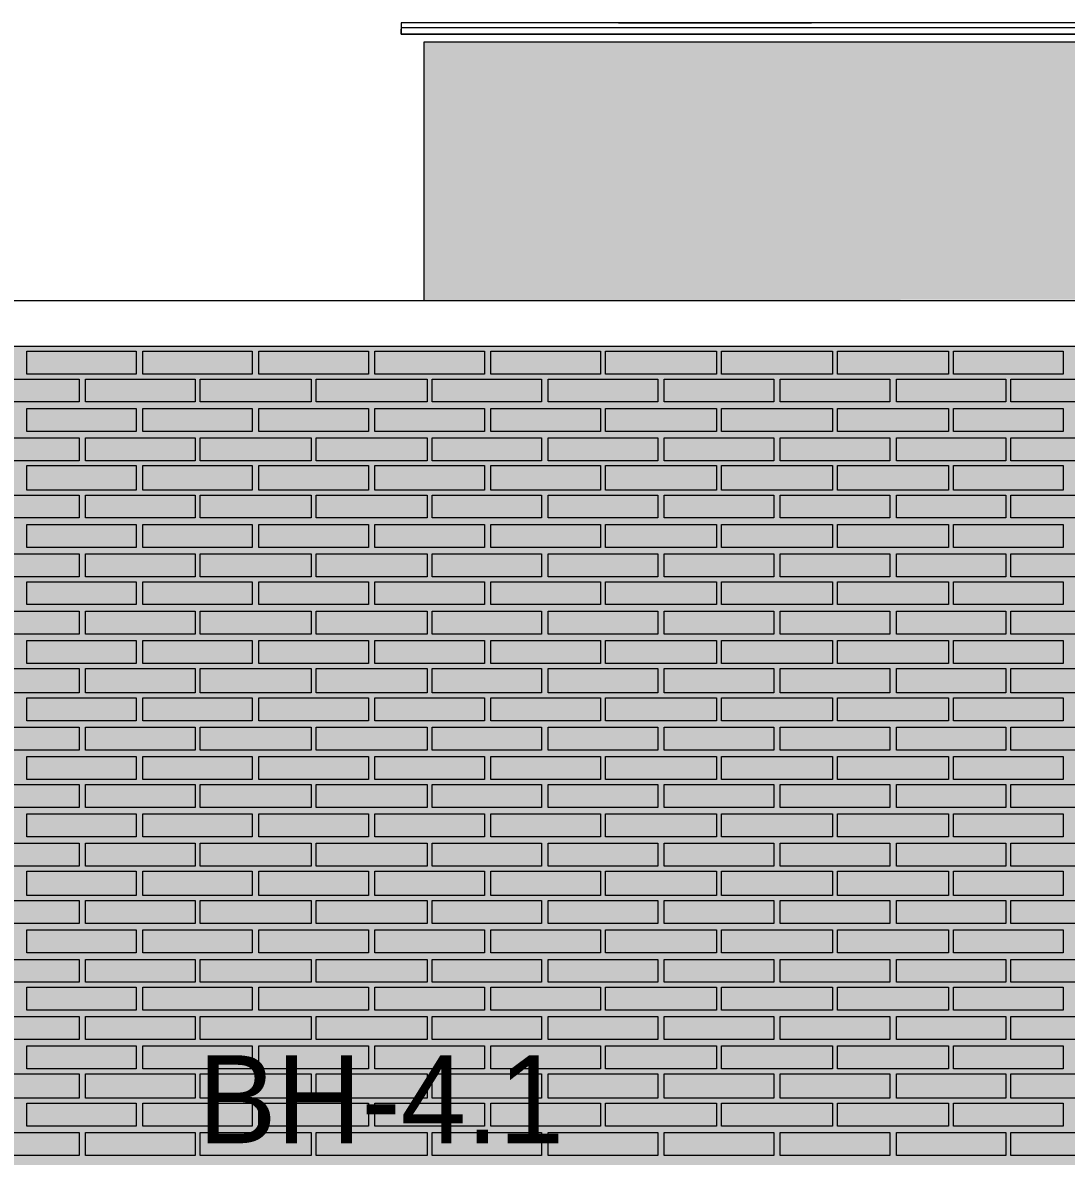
# Model space of a CAD drawing. Header units: millimetres. Extents: x -28928 to 100580, y -22867 to 36490.
# Drawn here: x 13809 to 16511, y 27993 to 30927 of the extents above; entities that cross this region are included whole.
import ezdxf

# ---------------------------------------------------------------- set-up
doc = ezdxf.new("R2010")
doc.units = ezdxf.units.MM
doc.layers.add('PDF _Геометрия', color=7, linetype='Continuous', true_color=0x8f8e8d)
doc.layers.add('PDF _Сплошная заливка', color=7, linetype='Continuous', true_color=0xffffff)
doc.layers.add('PDF _Текст', color=7, linetype='Continuous')

msp = doc.modelspace()

# ---------------------------------------------------------------- hatches: boundary and pattern name
at = {"layer": 'PDF _Сплошная заливка', "true_color": 0x383e42, "transparency": 33554559}
h = msp.add_hatch(color=250, dxfattribs=at)
h.paths.add_polyline_path([(18372.2, 30533.4), (18380.7, 30529.1), (18380.7, 30520.7), (18384.9, 30529.1), (18516.1, 30533.4)])
h.paths.add_polyline_path([(18097.2, 30258.4), (18101.4, 30254.1), (18101.4, 30258.4)])
h.paths.add_polyline_path([(18109.9, 30271), (18114.1, 30266.8), (18114.1, 30271)])
h.paths.add_polyline_path([(18088.7, 30249.9), (18093, 30245.7), (18093, 30249.9)])
h.paths.add_polyline_path([(18118.4, 30279.5), (18122.6, 30275.3), (18122.6, 30279.5)])
h.paths.add_polyline_path([(18080.3, 30241.4), (18084.5, 30237.2), (18084.5, 30241.4)])
h.paths.add_polyline_path([(18126.8, 30288), (18131.1, 30283.7), (18131.1, 30288)])
h.paths.add_polyline_path([(18071.8, 30233), (18076.1, 30228.7), (18076.1, 30233)])
h.paths.add_polyline_path([(18135.3, 30296.4), (18139.5, 30292.2), (18139.5, 30296.4)])
h.paths.add_polyline_path([(18063.4, 30224.5), (18067.6, 30220.3), (18067.6, 30224.5)])
h.paths.add_polyline_path([(18160.7, 30321.8), (18164.9, 30317.6), (18164.9, 30321.8)])
h.paths.add_polyline_path([(18054.9, 30216), (18059.1, 30211.8), (18059.1, 30216)])
h.paths.add_polyline_path([(18164.9, 30326), (18169.1, 30321.8), (18169.1, 30326)])
h.paths.add_polyline_path([(18059.1, 30220.3), (18063.4, 30216), (18063.4, 30220.3)])
h.paths.add_polyline_path([(18169.1, 30330.3), (18173.4, 30326), (18173.4, 30330.3)])
h.paths.add_polyline_path([(18067.6, 30228.7), (18071.8, 30224.5), (18071.8, 30228.7)])
h.paths.add_polyline_path([(18173.4, 30334.5), (18177.6, 30330.3), (18177.6, 30334.5)])
h.paths.add_polyline_path([(18076.1, 30237.2), (18080.3, 30233), (18080.3, 30237.2)])
h.paths.add_polyline_path([(18177.6, 30338.7), (18181.8, 30334.5), (18181.8, 30338.7)])
h.paths.add_polyline_path([(18084.5, 30245.7), (18088.7, 30241.4), (18088.7, 30245.7)])
h.paths.add_polyline_path([(18181.8, 30343), (18186.1, 30338.7), (18186.1, 30343)])
h.paths.add_polyline_path([(18093, 30254.1), (18097.2, 30249.9), (18097.2, 30254.1)])
h.paths.add_polyline_path([(18186.1, 30347.2), (18190.3, 30343), (18190.3, 30347.2)])
h.paths.add_polyline_path([(18101.4, 30262.6), (18105.7, 30258.4), (18105.7, 30262.6)])
h.paths.add_polyline_path([(18190.3, 30351.4), (18194.5, 30347.2), (18194.5, 30351.4)])
h.paths.add_polyline_path([(18114.1, 30275.3), (18118.4, 30271), (18118.4, 30275.3)])
h.paths.add_polyline_path([(18194.5, 30355.7), (18198.7, 30351.4), (18198.7, 30355.7)])
h.paths.add_polyline_path([(18122.6, 30283.7), (18126.8, 30279.5), (18126.8, 30283.7)])
h.paths.add_polyline_path([(18198.7, 30359.9), (18203, 30355.7), (18203, 30359.9)])
h.paths.add_polyline_path([(18131.1, 30292.2), (18135.3, 30288), (18135.3, 30292.2)])
h.paths.add_polyline_path([(18203, 30364.1), (18207.2, 30359.9), (18207.2, 30364.1)])
h.paths.add_polyline_path([(18139.5, 30300.7), (18143.7, 30296.4), (18143.7, 30300.7)])
h.paths.add_polyline_path([(18207.2, 30368.4), (18211.4, 30364.1), (18211.4, 30368.4)])
h.paths.add_polyline_path([(18143.7, 30304.9), (18148, 30300.7), (18148, 30304.9)])
h.paths.add_polyline_path([(18211.4, 30372.6), (18215.7, 30368.4), (18215.7, 30372.6)])
h.paths.add_polyline_path([(18148, 30309.1), (18152.2, 30304.9), (18152.2, 30309.1)])
h.paths.add_polyline_path([(18245.3, 30406.4), (18249.5, 30402.2), (18249.5, 30406.4)])
h.paths.add_polyline_path([(18152.2, 30313.4), (18156.4, 30309.1), (18156.4, 30313.4)])
h.paths.add_polyline_path([(18258, 30419.1), (18262.2, 30414.9), (18262.2, 30419.1)])
h.paths.add_polyline_path([(18219.9, 30381), (18224.1, 30376.8), (18224.1, 30381)])
h.paths.add_polyline_path([(18262.2, 30423.4), (18266.4, 30419.1), (18266.4, 30423.4)])
h.paths.add_polyline_path([(18224.1, 30385.3), (18228.4, 30381), (18228.4, 30385.3)])
h.paths.add_polyline_path([(18270.7, 30431.8), (18274.9, 30427.6), (18274.9, 30431.8)])
h.paths.add_polyline_path([(18228.4, 30389.5), (18232.6, 30385.3), (18232.6, 30389.5)])
h.paths.add_polyline_path([(18274.9, 30436), (18279.1, 30431.8), (18279.1, 30436)])
h.paths.add_polyline_path([(18232.6, 30393.7), (18236.8, 30389.5), (18236.8, 30393.7)])
h.paths.add_polyline_path([(18414.5, 30444.5), (18414.5, 30436), (18418.7, 30444.5)])
h.paths.add_polyline_path([(18236.8, 30398), (18241.1, 30393.7), (18241.1, 30398)])
h.paths.add_polyline_path([(18287.6, 30448.7), (18291.8, 30444.5), (18291.8, 30448.7)])
h.paths.add_polyline_path([(18241.1, 30402.2), (18245.3, 30398), (18245.3, 30402.2)])
h.paths.add_polyline_path([(18410.3, 30457.2), (18410.3, 30444.5), (18414.5, 30457.2)])
h.paths.add_polyline_path([(18249.5, 30410.7), (18253.7, 30406.4), (18253.7, 30410.7)])
h.paths.add_polyline_path([(18300.3, 30461.4), (18304.5, 30457.2), (18304.5, 30461.4)])
h.paths.add_polyline_path([(18253.7, 30414.9), (18258, 30410.7), (18258, 30414.9)])
h.paths.add_polyline_path([(18304.5, 30465.7), (18308.7, 30461.4), (18308.7, 30465.7)])
h.paths.add_polyline_path([(18423, 30423.4), (18423, 30414.9), (18427.2, 30423.4)])
h.paths.add_polyline_path([(18313, 30474.1), (18317.2, 30469.9), (18317.2, 30474.1)])
h.paths.add_polyline_path([(18266.4, 30427.6), (18270.7, 30423.4), (18270.7, 30427.6)])
h.paths.add_polyline_path([(18317.2, 30478.4), (18321.4, 30474.1), (18321.4, 30478.4)])
h.paths.add_polyline_path([(18418.7, 30436), (18418.7, 30423.4), (18423, 30436)])
h.paths.add_polyline_path([(18397.6, 30486.8), (18397.6, 30478.4), (18401.8, 30486.8)])
h.paths.add_polyline_path([(18279.1, 30440.3), (18283.4, 30436), (18283.4, 30440.3)])
h.paths.add_polyline_path([(18329.9, 30491), (18334.1, 30486.8), (18334.1, 30491)])
h.paths.add_polyline_path([(18283.4, 30444.5), (18287.6, 30440.3), (18287.6, 30444.5)])
h.paths.add_polyline_path([(18393.4, 30499.5), (18393.4, 30486.8), (18397.6, 30499.5)])
h.paths.add_polyline_path([(18291.8, 30453), (18296.1, 30448.7), (18296.1, 30453)])
h.paths.add_polyline_path([(18342.6, 30503.7), (18346.8, 30499.5), (18346.8, 30503.7)])
h.paths.add_polyline_path([(18296.1, 30457.2), (18300.3, 30453), (18300.3, 30457.2)])
h.paths.add_polyline_path([(18346.8, 30508), (18351.1, 30503.7), (18351.1, 30508)])
h.paths.add_polyline_path([(18406.1, 30465.7), (18406.1, 30457.2), (18410.3, 30465.7)])
h.paths.add_polyline_path([(18355.3, 30516.4), (18359.5, 30512.2), (18359.5, 30516.4)])
h.paths.add_polyline_path([(18308.7, 30469.9), (18313, 30465.7), (18313, 30469.9)])
h.paths.add_polyline_path([(18359.5, 30520.7), (18363.7, 30516.4), (18363.7, 30520.7)])
h.paths.add_polyline_path([(18401.8, 30478.4), (18401.8, 30465.7), (18406.1, 30478.4)])
h.paths.add_polyline_path([(18368, 30529.1), (18372.2, 30524.9), (18372.2, 30529.1)])
h.paths.add_polyline_path([(18321.4, 30482.6), (18325.7, 30478.4), (18325.7, 30482.6)])
h.paths.add_polyline_path([(17526.1, 30630.7), (17771.4, 30876), (14848, 30876), (14848, 30207.6), (17593.7, 30211.8), (17631.8, 30249.9), (17636.1, 30677.2), (17631.8, 30677.2), (17559.9, 30605.3), (17551.4, 30601), (17551.4, 30605.3)])
h.paths.add_polyline_path([(18325.7, 30486.8), (18329.9, 30482.6), (18329.9, 30486.8)])
h.paths.add_polyline_path([(18046.4, 30664.5), (18258, 30876), (18046.4, 30876)])
h.paths.add_polyline_path([(18334.1, 30495.3), (18338.4, 30491), (18338.4, 30495.3)])
h.paths.add_polyline_path([(18431.4, 30537.6), (19044.9, 30537.6), (19044.9, 30876), (18431.4, 30876)])
h.paths.add_polyline_path([(18338.4, 30499.5), (18342.6, 30495.3), (18342.6, 30499.5)])
h.paths.add_polyline_path([(18004.1, 30207.6), (18004.1, 30563), (17999.9, 30563), (17674.1, 30237.2), (17674.1, 30207.6)])
h.paths.add_polyline_path([(18389.1, 30508), (18389.1, 30499.5), (18393.4, 30508)])
h.paths.add_polyline_path([(18393.4, 30537.6), (18393.4, 30876), (18317.2, 30876), (18046.4, 30605.3), (18046.4, 30211.8), (18372.2, 30537.6)])
h.paths.add_polyline_path([(18351.1, 30512.2), (18355.3, 30508), (18355.3, 30512.2)])
h.paths.add_polyline_path([(17999.9, 30618), (18004.1, 30876), (17826.4, 30876), (17674.1, 30723.7), (17674.1, 30292.2)])
h.paths.add_polyline_path([(18384.9, 30520.7), (18384.9, 30508), (18389.1, 30520.7)])
h.paths.add_polyline_path([(18054.9, 30207.6), (18054.9, 30211.8), (18050.7, 30211.8)])
h.paths.add_polyline_path([(18363.7, 30524.9), (18368, 30520.7), (18368, 30524.9)])
h.paths.add_polyline_path([(18334.1, 30300.7), (18334.1, 30304.9), (18329.9, 30304.9)])
h.paths.add_polyline_path([(18338.4, 30304.9), (18338.4, 30309.1), (18334.1, 30309.1)])
h.paths.add_polyline_path([(18342.6, 30309.1), (18342.6, 30313.4), (18338.4, 30313.4)])
h.paths.add_polyline_path([(18346.8, 30313.4), (18346.8, 30317.6), (18342.6, 30317.6)])
h.paths.add_polyline_path([(18351.1, 30317.6), (18351.1, 30321.8), (18346.8, 30321.8)])
h.paths.add_polyline_path([(18355.3, 30321.8), (18355.3, 30326), (18351.1, 30326)])
h.paths.add_polyline_path([(18359.5, 30326), (18359.5, 30330.3), (18355.3, 30330.3)])
h.paths.add_polyline_path([(18363.7, 30330.3), (18363.7, 30334.5), (18359.5, 30334.5)])
h.paths.add_polyline_path([(18368, 30334.5), (18368, 30338.7), (18363.7, 30338.7)])
h.paths.add_polyline_path([(18372.2, 30338.7), (18372.2, 30343), (18368, 30343)])
h.paths.add_polyline_path([(18376.4, 30343), (18376.4, 30347.2), (18372.2, 30347.2)])
h.paths.add_polyline_path([(18380.7, 30347.2), (18380.7, 30351.4), (18376.4, 30351.4)])
h.paths.add_polyline_path([(18384.9, 30351.4), (18384.9, 30355.7), (18380.7, 30355.7)])
h.paths.add_polyline_path([(18389.1, 30355.7), (18389.1, 30359.9), (18384.9, 30359.9)])
h.paths.add_polyline_path([(18393.4, 30359.9), (18393.4, 30364.1), (18389.1, 30364.1)])
h.paths.add_polyline_path([(18397.6, 30364.1), (18397.6, 30368.4), (18393.4, 30368.4)])
h.paths.add_polyline_path([(18401.8, 30368.4), (18401.8, 30372.6), (18397.6, 30372.6)])
h.paths.add_polyline_path([(18406.1, 30372.6), (18406.1, 30376.8), (18401.8, 30376.8)])
h.paths.add_polyline_path([(18410.3, 30376.8), (18410.3, 30381), (18406.1, 30381)])
h.paths.add_polyline_path([(18414.5, 30381), (18414.5, 30385.3), (18410.3, 30385.3)])
h.paths.add_polyline_path([(18418.7, 30385.3), (18418.7, 30389.5), (18414.5, 30389.5)])
h.paths.add_polyline_path([(18423, 30389.5), (18423, 30393.7), (18418.7, 30393.7)])
h.paths.add_polyline_path([(18427.2, 30393.7), (18427.2, 30398), (18423, 30398)])
h.paths.add_polyline_path([(18427.2, 30398), (18431.4, 30414.9), (18427.2, 30414.9)])
h.paths.add_polyline_path([(18486.4, 30393.7), (18486.4, 30207.6), (19044.9, 30207.6), (19044.9, 30398), (18541.4, 30402.2), (18537.2, 30402.2), (18431.4, 30398), (18427.2, 30393.7), (18423, 30389.5), (18418.7, 30385.3), (18414.5, 30381), (18410.3, 30376.8), (18406.1, 30372.6), (18401.8, 30368.4), (18397.6, 30364.1), (18393.4, 30359.9), (18389.1, 30355.7), (18384.9, 30351.4), (18380.7, 30347.2), (18376.4, 30343), (18372.2, 30338.7), (18368, 30334.5), (18363.7, 30330.3), (18359.5, 30326), (18355.3, 30321.8), (18351.1, 30317.6), (18346.8, 30313.4), (18342.6, 30309.1), (18338.4, 30304.9), (18334.1, 30300.7), (18245.3, 30211.8), (18435.7, 30207.6), (18435.7, 30393.7)])
at = {"layer": 'PDF _Сплошная заливка', "true_color": 0xdcd6cf, "transparency": 33554559}
msp.add_hatch(color=254, dxfattribs=at).paths.add_polyline_path([(-18676.6, 16343.4), (-18676.6, 19592.6), (-17276.3, 19592.6), (-17276.3, 16343.4), (19112.6, 16343.4), (19112.6, 30089.1), (-21853.9, 30089.1), (-21853.9, 16343.4), (-21375.9, 16343.4), (-21375.9, 19592.6), (-19277.4, 19592.6), (-19277.4, 16343.4)])

# ---------------------------------------------------------------- linework, layer by layer
at = {"layer": 'PDF _Геометрия', "color": 7, "lineweight": 9}
for points in [[(17830.7, 30926.8), (15850.7, 30926.8), (15351.4, 30926.8), (14788.7, 30926.8), (14788.7, 30914.1), (17818, 30914.1)], [(15351.4, 30926.8), (15850.7, 30926.8)], [(14788.7, 30914.1), (14788.7, 30897.2), (17796.8, 30897.2), (14788.7, 30897.2), (14788.7, 30909.9)], [(17775.7, 30876), (14848, 30876), (14848, 30207.6)], [(82320.3, 30089.1), (82320.3, 30207.6), (82320.3, 30089.1), (-21934.3, 30089.1), (-21934.3, 30207.6), (82320.3, 30207.6)]]:
    msp.add_lwpolyline(points, dxfattribs=at)
at = {"layer": 'PDF _Геометрия', "lineweight": 9}
for points in [[(14103.4, 30076.4), (14103.4, 30017.2), (13819.9, 30017.2), (13819.9, 30076.4)], [(14403.7, 30076.4), (14403.7, 30017.2), (14120.3, 30017.2), (14120.3, 30076.4)], [(14704.1, 30076.4), (14704.1, 30017.2), (14420.7, 30017.2), (14420.7, 30076.4)], [(15004.5, 30076.4), (15004.5, 30017.2), (14721.1, 30017.2), (14721.1, 30076.4)], [(15304.9, 30076.4), (15304.9, 30017.2), (15021.4, 30017.2), (15021.4, 30076.4)], [(15605.3, 30076.4), (15605.3, 30017.2), (15317.6, 30017.2), (15317.6, 30076.4)], [(15905.7, 30076.4), (15905.7, 30017.2), (15618, 30017.2), (15618, 30076.4)], [(16206.1, 30076.4), (16206.1, 30017.2), (15918.4, 30017.2), (15918.4, 30076.4)], [(16502.2, 30076.4), (16502.2, 30017.2), (16218.7, 30017.2), (16218.7, 30076.4)], [(13955.3, 29945.3), (13811.4, 29945.3), (13671.8, 29945.3), (13671.8, 30004.5), (13811.4, 30004.5), (13955.3, 30004.5)], [(14255.7, 29945.3), (14111.8, 29945.3), (13972.2, 29945.3), (13972.2, 30004.5), (14111.8, 30004.5), (14255.7, 30004.5)], [(14556.1, 29945.3), (14412.2, 29945.3), (14268.4, 29945.3), (14268.4, 30004.5), (14412.2, 30004.5), (14556.1, 30004.5)], [(14856.4, 29945.3), (14712.6, 29945.3), (14568.7, 29945.3), (14568.7, 30004.5), (14712.6, 30004.5), (14856.4, 30004.5)], [(15152.6, 29945.3), (15013, 29945.3), (14869.1, 29945.3), (14869.1, 30004.5), (15013, 30004.5), (15152.6, 30004.5)], [(15453, 29945.3), (15313.4, 29945.3), (15169.5, 29945.3), (15169.5, 30004.5), (15313.4, 30004.5), (15453, 30004.5)], [(15753.4, 29945.3), (15613.7, 29945.3), (15469.9, 29945.3), (15469.9, 30004.5), (15613.7, 30004.5), (15753.4, 30004.5)], [(16053.7, 29945.3), (15909.9, 29945.3), (15770.3, 29945.3), (15770.3, 30004.5), (15909.9, 30004.5), (16053.7, 30004.5)], [(16354.1, 29945.3), (16210.3, 29945.3), (16070.7, 29945.3), (16070.7, 30004.5), (16210.3, 30004.5), (16354.1, 30004.5)], [(16654.5, 29945.3), (16510.7, 29945.3), (16366.8, 29945.3), (16366.8, 30004.5), (16510.7, 30004.5), (16654.5, 30004.5)], [(14103.4, 29928.4), (14103.4, 29869.1), (13819.9, 29869.1), (13819.9, 29928.4)], [(14403.7, 29928.4), (14403.7, 29869.1), (14120.3, 29869.1), (14120.3, 29928.4)], [(14704.1, 29928.4), (14704.1, 29869.1), (14420.7, 29869.1), (14420.7, 29928.4)], [(15004.5, 29928.4), (15004.5, 29869.1), (14721.1, 29869.1), (14721.1, 29928.4)], [(15304.9, 29928.4), (15304.9, 29869.1), (15021.4, 29869.1), (15021.4, 29928.4)], [(15605.3, 29928.4), (15605.3, 29869.1), (15317.6, 29869.1), (15317.6, 29928.4)], [(15905.7, 29928.4), (15905.7, 29869.1), (15618, 29869.1), (15618, 29928.4)], [(16206.1, 29928.4), (16206.1, 29869.1), (15918.4, 29869.1), (15918.4, 29928.4)], [(16502.2, 29928.4), (16502.2, 29869.1), (16218.7, 29869.1), (16218.7, 29928.4)], [(13955.3, 29793), (13811.4, 29793), (13671.8, 29793), (13671.8, 29852.2), (13811.4, 29852.2), (13955.3, 29852.2)], [(14255.7, 29793), (14111.8, 29793), (13972.2, 29793), (13972.2, 29852.2), (14111.8, 29852.2), (14255.7, 29852.2)], [(14556.1, 29793), (14412.2, 29793), (14268.4, 29793), (14268.4, 29852.2), (14412.2, 29852.2), (14556.1, 29852.2)], [(14856.4, 29793), (14712.6, 29793), (14568.7, 29793), (14568.7, 29852.2), (14712.6, 29852.2), (14856.4, 29852.2)], [(15152.6, 29793), (15013, 29793), (14869.1, 29793), (14869.1, 29852.2), (15013, 29852.2), (15152.6, 29852.2)], [(15453, 29793), (15313.4, 29793), (15169.5, 29793), (15169.5, 29852.2), (15313.4, 29852.2), (15453, 29852.2)], [(15753.4, 29793), (15613.7, 29793), (15469.9, 29793), (15469.9, 29852.2), (15613.7, 29852.2), (15753.4, 29852.2)], [(16053.7, 29793), (15909.9, 29793), (15770.3, 29793), (15770.3, 29852.2), (15909.9, 29852.2), (16053.7, 29852.2)], [(16354.1, 29793), (16210.3, 29793), (16070.7, 29793), (16070.7, 29852.2), (16210.3, 29852.2), (16354.1, 29852.2)], [(16654.5, 29793), (16510.7, 29793), (16366.8, 29793), (16366.8, 29852.2), (16510.7, 29852.2), (16654.5, 29852.2)], [(14103.4, 29780.3), (14103.4, 29716.8), (13819.9, 29716.8), (13819.9, 29780.3)], [(14403.7, 29780.3), (14403.7, 29716.8), (14120.3, 29716.8), (14120.3, 29780.3)], [(14704.1, 29780.3), (14704.1, 29716.8), (14420.7, 29716.8), (14420.7, 29780.3)], [(15004.5, 29780.3), (15004.5, 29716.8), (14721.1, 29716.8), (14721.1, 29780.3)], [(15304.9, 29780.3), (15304.9, 29716.8), (15021.4, 29716.8), (15021.4, 29780.3)], [(15605.3, 29780.3), (15605.3, 29716.8), (15317.6, 29716.8), (15317.6, 29780.3)], [(15905.7, 29780.3), (15905.7, 29716.8), (15618, 29716.8), (15618, 29780.3)], [(16206.1, 29780.3), (16206.1, 29716.8), (15918.4, 29716.8), (15918.4, 29780.3)], [(16502.2, 29780.3), (16502.2, 29716.8), (16218.7, 29716.8), (16218.7, 29780.3)], [(13955.3, 29644.9), (13811.4, 29644.9), (13671.8, 29644.9), (13671.8, 29704.1), (13811.4, 29704.1), (13955.3, 29704.1)], [(14255.7, 29644.9), (14111.8, 29644.9), (13972.2, 29644.9), (13972.2, 29704.1), (14111.8, 29704.1), (14255.7, 29704.1)], [(14556.1, 29644.9), (14412.2, 29644.9), (14268.4, 29644.9), (14268.4, 29704.1), (14412.2, 29704.1), (14556.1, 29704.1)], [(14856.4, 29644.9), (14712.6, 29644.9), (14568.7, 29644.9), (14568.7, 29704.1), (14712.6, 29704.1), (14856.4, 29704.1)], [(15152.6, 29644.9), (15013, 29644.9), (14869.1, 29644.9), (14869.1, 29704.1), (15013, 29704.1), (15152.6, 29704.1)], [(15453, 29644.9), (15313.4, 29644.9), (15169.5, 29644.9), (15169.5, 29704.1), (15313.4, 29704.1), (15453, 29704.1)], [(15753.4, 29644.9), (15613.7, 29644.9), (15469.9, 29644.9), (15469.9, 29704.1), (15613.7, 29704.1), (15753.4, 29704.1)], [(16053.7, 29644.9), (15909.9, 29644.9), (15770.3, 29644.9), (15770.3, 29704.1), (15909.9, 29704.1), (16053.7, 29704.1)], [(16354.1, 29644.9), (16210.3, 29644.9), (16070.7, 29644.9), (16070.7, 29704.1), (16210.3, 29704.1), (16354.1, 29704.1)], [(16654.5, 29644.9), (16510.7, 29644.9), (16366.8, 29644.9), (16366.8, 29704.1), (16510.7, 29704.1), (16654.5, 29704.1)], [(14103.4, 29628), (14103.4, 29568.7), (13819.9, 29568.7), (13819.9, 29628)], [(14403.7, 29628), (14403.7, 29568.7), (14120.3, 29568.7), (14120.3, 29628)], [(14704.1, 29628), (14704.1, 29568.7), (14420.7, 29568.7), (14420.7, 29628)], [(15004.5, 29628), (15004.5, 29568.7), (14721.1, 29568.7), (14721.1, 29628)], [(15304.9, 29628), (15304.9, 29568.7), (15021.4, 29568.7), (15021.4, 29628)], [(15605.3, 29628), (15605.3, 29568.7), (15317.6, 29568.7), (15317.6, 29628)], [(15905.7, 29628), (15905.7, 29568.7), (15618, 29568.7), (15618, 29628)], [(16206.1, 29628), (16206.1, 29568.7), (15918.4, 29568.7), (15918.4, 29628)], [(16502.2, 29628), (16502.2, 29568.7), (16218.7, 29568.7), (16218.7, 29628)], [(13955.3, 29492.6), (13811.4, 29492.6), (13671.8, 29492.6), (13671.8, 29551.8), (13811.4, 29551.8), (13955.3, 29551.8)], [(14255.7, 29492.6), (14111.8, 29492.6), (13972.2, 29492.6), (13972.2, 29551.8), (14111.8, 29551.8), (14255.7, 29551.8)], [(14556.1, 29492.6), (14412.2, 29492.6), (14268.4, 29492.6), (14268.4, 29551.8), (14412.2, 29551.8), (14556.1, 29551.8)], [(14856.4, 29492.6), (14712.6, 29492.6), (14568.7, 29492.6), (14568.7, 29551.8), (14712.6, 29551.8), (14856.4, 29551.8)], [(15152.6, 29492.6), (15013, 29492.6), (14869.1, 29492.6), (14869.1, 29551.8), (15013, 29551.8), (15152.6, 29551.8)], [(15453, 29492.6), (15313.4, 29492.6), (15169.5, 29492.6), (15169.5, 29551.8), (15313.4, 29551.8), (15453, 29551.8)], [(15753.4, 29492.6), (15613.7, 29492.6), (15469.9, 29492.6), (15469.9, 29551.8), (15613.7, 29551.8), (15753.4, 29551.8)], [(16053.7, 29492.6), (15909.9, 29492.6), (15770.3, 29492.6), (15770.3, 29551.8), (15909.9, 29551.8), (16053.7, 29551.8)], [(16354.1, 29492.6), (16210.3, 29492.6), (16070.7, 29492.6), (16070.7, 29551.8), (16210.3, 29551.8), (16354.1, 29551.8)], [(16654.5, 29492.6), (16510.7, 29492.6), (16366.8, 29492.6), (16366.8, 29551.8), (16510.7, 29551.8), (16654.5, 29551.8)], [(14103.4, 29479.9), (14103.4, 29420.7), (13819.9, 29420.7), (13819.9, 29479.9)], [(14403.7, 29479.9), (14403.7, 29420.7), (14120.3, 29420.7), (14120.3, 29479.9)], [(14704.1, 29479.9), (14704.1, 29420.7), (14420.7, 29420.7), (14420.7, 29479.9)], [(15004.5, 29479.9), (15004.5, 29420.7), (14721.1, 29420.7), (14721.1, 29479.9)], [(15304.9, 29479.9), (15304.9, 29420.7), (15021.4, 29420.7), (15021.4, 29479.9)], [(15605.3, 29479.9), (15605.3, 29420.7), (15317.6, 29420.7), (15317.6, 29479.9)], [(15905.7, 29479.9), (15905.7, 29420.7), (15618, 29420.7), (15618, 29479.9)], [(16206.1, 29479.9), (16206.1, 29420.7), (15918.4, 29420.7), (15918.4, 29479.9)], [(16502.2, 29479.9), (16502.2, 29420.7), (16218.7, 29420.7), (16218.7, 29479.9)], [(13955.3, 29344.5), (13811.4, 29344.5), (13671.8, 29344.5), (13671.8, 29403.7), (13811.4, 29403.7), (13955.3, 29403.7)], [(14255.7, 29344.5), (14111.8, 29344.5), (13972.2, 29344.5), (13972.2, 29403.7), (14111.8, 29403.7), (14255.7, 29403.7)], [(14556.1, 29344.5), (14412.2, 29344.5), (14268.4, 29344.5), (14268.4, 29403.7), (14412.2, 29403.7), (14556.1, 29403.7)], [(14856.4, 29344.5), (14712.6, 29344.5), (14568.7, 29344.5), (14568.7, 29403.7), (14712.6, 29403.7), (14856.4, 29403.7)], [(15152.6, 29344.5), (15013, 29344.5), (14869.1, 29344.5), (14869.1, 29403.7), (15013, 29403.7), (15152.6, 29403.7)], [(15453, 29344.5), (15313.4, 29344.5), (15169.5, 29344.5), (15169.5, 29403.7), (15313.4, 29403.7), (15453, 29403.7)], [(15753.4, 29344.5), (15613.7, 29344.5), (15469.9, 29344.5), (15469.9, 29403.7), (15613.7, 29403.7), (15753.4, 29403.7)], [(16053.7, 29344.5), (15909.9, 29344.5), (15770.3, 29344.5), (15770.3, 29403.7), (15909.9, 29403.7), (16053.7, 29403.7)], [(16354.1, 29344.5), (16210.3, 29344.5), (16070.7, 29344.5), (16070.7, 29403.7), (16210.3, 29403.7), (16354.1, 29403.7)], [(16654.5, 29344.5), (16510.7, 29344.5), (16366.8, 29344.5), (16366.8, 29403.7), (16510.7, 29403.7), (16654.5, 29403.7)], [(14103.4, 29327.6), (14103.4, 29268.4), (13819.9, 29268.4), (13819.9, 29327.6)], [(14403.7, 29327.6), (14403.7, 29268.4), (14120.3, 29268.4), (14120.3, 29327.6)], [(14704.1, 29327.6), (14704.1, 29268.4), (14420.7, 29268.4), (14420.7, 29327.6)], [(15004.5, 29327.6), (15004.5, 29268.4), (14721.1, 29268.4), (14721.1, 29327.6)], [(15304.9, 29327.6), (15304.9, 29268.4), (15021.4, 29268.4), (15021.4, 29327.6)], [(15605.3, 29327.6), (15605.3, 29268.4), (15317.6, 29268.4), (15317.6, 29327.6)], [(15905.7, 29327.6), (15905.7, 29268.4), (15618, 29268.4), (15618, 29327.6)], [(16206.1, 29327.6), (16206.1, 29268.4), (15918.4, 29268.4), (15918.4, 29327.6)], [(16502.2, 29327.6), (16502.2, 29268.4), (16218.7, 29268.4), (16218.7, 29327.6)], [(13955.3, 29192.2), (13811.4, 29192.2), (13671.8, 29192.2), (13671.8, 29255.7), (13811.4, 29255.7), (13955.3, 29255.7)], [(14255.7, 29192.2), (14111.8, 29192.2), (13972.2, 29192.2), (13972.2, 29255.7), (14111.8, 29255.7), (14255.7, 29255.7)], [(14556.1, 29192.2), (14412.2, 29192.2), (14268.4, 29192.2), (14268.4, 29255.7), (14412.2, 29255.7), (14556.1, 29255.7)], [(14856.4, 29192.2), (14712.6, 29192.2), (14568.7, 29192.2), (14568.7, 29255.7), (14712.6, 29255.7), (14856.4, 29255.7)], [(15152.6, 29192.2), (15013, 29192.2), (14869.1, 29192.2), (14869.1, 29255.7), (15013, 29255.7), (15152.6, 29255.7)], [(15453, 29192.2), (15313.4, 29192.2), (15169.5, 29192.2), (15169.5, 29255.7), (15313.4, 29255.7), (15453, 29255.7)], [(15753.4, 29192.2), (15613.7, 29192.2), (15469.9, 29192.2), (15469.9, 29255.7), (15613.7, 29255.7), (15753.4, 29255.7)], [(16053.7, 29192.2), (15909.9, 29192.2), (15770.3, 29192.2), (15770.3, 29255.7), (15909.9, 29255.7), (16053.7, 29255.7)], [(16354.1, 29192.2), (16210.3, 29192.2), (16070.7, 29192.2), (16070.7, 29255.7), (16210.3, 29255.7), (16354.1, 29255.7)], [(16654.5, 29192.2), (16510.7, 29192.2), (16366.8, 29192.2), (16366.8, 29255.7), (16510.7, 29255.7), (16654.5, 29255.7)], [(14103.4, 29179.5), (14103.4, 29120.3), (13819.9, 29120.3), (13819.9, 29179.5)], [(14403.7, 29179.5), (14403.7, 29120.3), (14120.3, 29120.3), (14120.3, 29179.5)], [(14704.1, 29179.5), (14704.1, 29120.3), (14420.7, 29120.3), (14420.7, 29179.5)], [(15004.5, 29179.5), (15004.5, 29120.3), (14721.1, 29120.3), (14721.1, 29179.5)], [(15304.9, 29179.5), (15304.9, 29120.3), (15021.4, 29120.3), (15021.4, 29179.5)], [(15605.3, 29179.5), (15605.3, 29120.3), (15317.6, 29120.3), (15317.6, 29179.5)], [(15905.7, 29179.5), (15905.7, 29120.3), (15618, 29120.3), (15618, 29179.5)], [(16206.1, 29179.5), (16206.1, 29120.3), (15918.4, 29120.3), (15918.4, 29179.5)], [(16502.2, 29179.5), (16502.2, 29120.3), (16218.7, 29120.3), (16218.7, 29179.5)], [(13955.3, 29044.1), (13811.4, 29044.1), (13671.8, 29044.1), (13671.8, 29103.4), (13811.4, 29103.4), (13955.3, 29103.4)], [(14255.7, 29044.1), (14111.8, 29044.1), (13972.2, 29044.1), (13972.2, 29103.4), (14111.8, 29103.4), (14255.7, 29103.4)], [(14556.1, 29044.1), (14412.2, 29044.1), (14268.4, 29044.1), (14268.4, 29103.4), (14412.2, 29103.4), (14556.1, 29103.4)], [(14856.4, 29044.1), (14712.6, 29044.1), (14568.7, 29044.1), (14568.7, 29103.4), (14712.6, 29103.4), (14856.4, 29103.4)], [(15152.6, 29044.1), (15013, 29044.1), (14869.1, 29044.1), (14869.1, 29103.4), (15013, 29103.4), (15152.6, 29103.4)], [(15453, 29044.1), (15313.4, 29044.1), (15169.5, 29044.1), (15169.5, 29103.4), (15313.4, 29103.4), (15453, 29103.4)], [(15753.4, 29044.1), (15613.7, 29044.1), (15469.9, 29044.1), (15469.9, 29103.4), (15613.7, 29103.4), (15753.4, 29103.4)], [(16053.7, 29044.1), (15909.9, 29044.1), (15770.3, 29044.1), (15770.3, 29103.4), (15909.9, 29103.4), (16053.7, 29103.4)], [(16354.1, 29044.1), (16210.3, 29044.1), (16070.7, 29044.1), (16070.7, 29103.4), (16210.3, 29103.4), (16354.1, 29103.4)], [(16654.5, 29044.1), (16510.7, 29044.1), (16366.8, 29044.1), (16366.8, 29103.4), (16510.7, 29103.4), (16654.5, 29103.4)], [(14103.4, 29027.2), (14103.4, 28968), (13819.9, 28968), (13819.9, 29027.2)], [(14403.7, 29027.2), (14403.7, 28968), (14120.3, 28968), (14120.3, 29027.2)], [(14704.1, 29027.2), (14704.1, 28968), (14420.7, 28968), (14420.7, 29027.2)], [(15004.5, 29027.2), (15004.5, 28968), (14721.1, 28968), (14721.1, 29027.2)], [(15304.9, 29027.2), (15304.9, 28968), (15021.4, 28968), (15021.4, 29027.2)], [(15605.3, 29027.2), (15605.3, 28968), (15317.6, 28968), (15317.6, 29027.2)], [(15905.7, 29027.2), (15905.7, 28968), (15618, 28968), (15618, 29027.2)], [(16206.1, 29027.2), (16206.1, 28968), (15918.4, 28968), (15918.4, 29027.2)], [(16502.2, 29027.2), (16502.2, 28968), (16218.7, 28968), (16218.7, 29027.2)], [(13955.3, 28896), (13811.4, 28896), (13671.8, 28896), (13671.8, 28955.3), (13811.4, 28955.3), (13955.3, 28955.3)], [(14255.7, 28896), (14111.8, 28896), (13972.2, 28896), (13972.2, 28955.3), (14111.8, 28955.3), (14255.7, 28955.3)], [(14556.1, 28896), (14412.2, 28896), (14268.4, 28896), (14268.4, 28955.3), (14412.2, 28955.3), (14556.1, 28955.3)], [(14856.4, 28896), (14712.6, 28896), (14568.7, 28896), (14568.7, 28955.3), (14712.6, 28955.3), (14856.4, 28955.3)], [(15152.6, 28896), (15013, 28896), (14869.1, 28896), (14869.1, 28955.3), (15013, 28955.3), (15152.6, 28955.3)], [(15453, 28896), (15313.4, 28896), (15169.5, 28896), (15169.5, 28955.3), (15313.4, 28955.3), (15453, 28955.3)], [(15753.4, 28896), (15613.7, 28896), (15469.9, 28896), (15469.9, 28955.3), (15613.7, 28955.3), (15753.4, 28955.3)], [(16053.7, 28896), (15909.9, 28896), (15770.3, 28896), (15770.3, 28955.3), (15909.9, 28955.3), (16053.7, 28955.3)], [(16354.1, 28896), (16210.3, 28896), (16070.7, 28896), (16070.7, 28955.3), (16210.3, 28955.3), (16354.1, 28955.3)], [(16654.5, 28896), (16510.7, 28896), (16366.8, 28896), (16366.8, 28955.3), (16510.7, 28955.3), (16654.5, 28955.3)], [(14103.4, 28879.1), (14103.4, 28819.9), (13819.9, 28819.9), (13819.9, 28879.1)], [(14403.7, 28879.1), (14403.7, 28819.9), (14120.3, 28819.9), (14120.3, 28879.1)], [(14704.1, 28879.1), (14704.1, 28819.9), (14420.7, 28819.9), (14420.7, 28879.1)], [(15004.5, 28879.1), (15004.5, 28819.9), (14721.1, 28819.9), (14721.1, 28879.1)], [(15304.9, 28879.1), (15304.9, 28819.9), (15021.4, 28819.9), (15021.4, 28879.1)], [(15605.3, 28879.1), (15605.3, 28819.9), (15317.6, 28819.9), (15317.6, 28879.1)], [(15905.7, 28879.1), (15905.7, 28819.9), (15618, 28819.9), (15618, 28879.1)], [(16206.1, 28879.1), (16206.1, 28819.9), (15918.4, 28819.9), (15918.4, 28879.1)], [(16502.2, 28879.1), (16502.2, 28819.9), (16218.7, 28819.9), (16218.7, 28879.1)], [(13955.3, 28743.7), (13811.4, 28743.7), (13671.8, 28743.7), (13671.8, 28803), (13811.4, 28803), (13955.3, 28803)], [(14255.7, 28743.7), (14111.8, 28743.7), (13972.2, 28743.7), (13972.2, 28803), (14111.8, 28803), (14255.7, 28803)], [(14556.1, 28743.7), (14412.2, 28743.7), (14268.4, 28743.7), (14268.4, 28803), (14412.2, 28803), (14556.1, 28803)], [(14856.4, 28743.7), (14712.6, 28743.7), (14568.7, 28743.7), (14568.7, 28803), (14712.6, 28803), (14856.4, 28803)], [(15152.6, 28743.7), (15013, 28743.7), (14869.1, 28743.7), (14869.1, 28803), (15013, 28803), (15152.6, 28803)], [(15453, 28743.7), (15313.4, 28743.7), (15169.5, 28743.7), (15169.5, 28803), (15313.4, 28803), (15453, 28803)], [(15753.4, 28743.7), (15613.7, 28743.7), (15469.9, 28743.7), (15469.9, 28803), (15613.7, 28803), (15753.4, 28803)], [(16053.7, 28743.7), (15909.9, 28743.7), (15770.3, 28743.7), (15770.3, 28803), (15909.9, 28803), (16053.7, 28803)], [(16354.1, 28743.7), (16210.3, 28743.7), (16070.7, 28743.7), (16070.7, 28803), (16210.3, 28803), (16354.1, 28803)], [(16654.5, 28743.7), (16510.7, 28743.7), (16366.8, 28743.7), (16366.8, 28803), (16510.7, 28803), (16654.5, 28803)], [(14103.4, 28731), (14103.4, 28667.6), (13819.9, 28667.6), (13819.9, 28731)], [(14403.7, 28731), (14403.7, 28667.6), (14120.3, 28667.6), (14120.3, 28731)], [(14704.1, 28731), (14704.1, 28667.6), (14420.7, 28667.6), (14420.7, 28731)], [(15004.5, 28731), (15004.5, 28667.6), (14721.1, 28667.6), (14721.1, 28731)], [(15304.9, 28731), (15304.9, 28667.6), (15021.4, 28667.6), (15021.4, 28731)], [(15605.3, 28731), (15605.3, 28667.6), (15317.6, 28667.6), (15317.6, 28731)], [(15905.7, 28731), (15905.7, 28667.6), (15618, 28667.6), (15618, 28731)], [(16206.1, 28731), (16206.1, 28667.6), (15918.4, 28667.6), (15918.4, 28731)], [(16502.2, 28731), (16502.2, 28667.6), (16218.7, 28667.6), (16218.7, 28731)], [(13955.3, 28595.7), (13811.4, 28595.7), (13671.8, 28595.7), (13671.8, 28654.9), (13811.4, 28654.9), (13955.3, 28654.9)], [(14255.7, 28595.7), (14111.8, 28595.7), (13972.2, 28595.7), (13972.2, 28654.9), (14111.8, 28654.9), (14255.7, 28654.9)], [(14556.1, 28595.7), (14412.2, 28595.7), (14268.4, 28595.7), (14268.4, 28654.9), (14412.2, 28654.9), (14556.1, 28654.9)], [(14856.4, 28595.7), (14712.6, 28595.7), (14568.7, 28595.7), (14568.7, 28654.9), (14712.6, 28654.9), (14856.4, 28654.9)], [(15152.6, 28595.7), (15013, 28595.7), (14869.1, 28595.7), (14869.1, 28654.9), (15013, 28654.9), (15152.6, 28654.9)], [(15453, 28595.7), (15313.4, 28595.7), (15169.5, 28595.7), (15169.5, 28654.9), (15313.4, 28654.9), (15453, 28654.9)], [(15753.4, 28595.7), (15613.7, 28595.7), (15469.9, 28595.7), (15469.9, 28654.9), (15613.7, 28654.9), (15753.4, 28654.9)], [(16053.7, 28595.7), (15909.9, 28595.7), (15770.3, 28595.7), (15770.3, 28654.9), (15909.9, 28654.9), (16053.7, 28654.9)], [(16354.1, 28595.7), (16210.3, 28595.7), (16070.7, 28595.7), (16070.7, 28654.9), (16210.3, 28654.9), (16354.1, 28654.9)], [(16654.5, 28595.7), (16510.7, 28595.7), (16366.8, 28595.7), (16366.8, 28654.9), (16510.7, 28654.9), (16654.5, 28654.9)], [(14103.4, 28578.7), (14103.4, 28519.5), (13819.9, 28519.5), (13819.9, 28578.7)], [(14403.7, 28578.7), (14403.7, 28519.5), (14120.3, 28519.5), (14120.3, 28578.7)], [(14704.1, 28578.7), (14704.1, 28519.5), (14420.7, 28519.5), (14420.7, 28578.7)], [(15004.5, 28578.7), (15004.5, 28519.5), (14721.1, 28519.5), (14721.1, 28578.7)], [(15304.9, 28578.7), (15304.9, 28519.5), (15021.4, 28519.5), (15021.4, 28578.7)], [(15605.3, 28578.7), (15605.3, 28519.5), (15317.6, 28519.5), (15317.6, 28578.7)], [(15905.7, 28578.7), (15905.7, 28519.5), (15618, 28519.5), (15618, 28578.7)], [(16206.1, 28578.7), (16206.1, 28519.5), (15918.4, 28519.5), (15918.4, 28578.7)], [(16502.2, 28578.7), (16502.2, 28519.5), (16218.7, 28519.5), (16218.7, 28578.7)], [(13955.3, 28443.4), (13811.4, 28443.4), (13671.8, 28443.4), (13671.8, 28502.6), (13811.4, 28502.6), (13955.3, 28502.6)], [(14255.7, 28443.4), (14111.8, 28443.4), (13972.2, 28443.4), (13972.2, 28502.6), (14111.8, 28502.6), (14255.7, 28502.6)], [(14556.1, 28443.4), (14412.2, 28443.4), (14268.4, 28443.4), (14268.4, 28502.6), (14412.2, 28502.6), (14556.1, 28502.6)], [(14856.4, 28443.4), (14712.6, 28443.4), (14568.7, 28443.4), (14568.7, 28502.6), (14712.6, 28502.6), (14856.4, 28502.6)], [(15152.6, 28443.4), (15013, 28443.4), (14869.1, 28443.4), (14869.1, 28502.6), (15013, 28502.6), (15152.6, 28502.6)], [(15453, 28443.4), (15313.4, 28443.4), (15169.5, 28443.4), (15169.5, 28502.6), (15313.4, 28502.6), (15453, 28502.6)], [(15753.4, 28443.4), (15613.7, 28443.4), (15469.9, 28443.4), (15469.9, 28502.6), (15613.7, 28502.6), (15753.4, 28502.6)], [(16053.7, 28443.4), (15909.9, 28443.4), (15770.3, 28443.4), (15770.3, 28502.6), (15909.9, 28502.6), (16053.7, 28502.6)], [(16354.1, 28443.4), (16210.3, 28443.4), (16070.7, 28443.4), (16070.7, 28502.6), (16210.3, 28502.6), (16354.1, 28502.6)], [(16654.5, 28443.4), (16510.7, 28443.4), (16366.8, 28443.4), (16366.8, 28502.6), (16510.7, 28502.6), (16654.5, 28502.6)], [(14103.4, 28430.7), (14103.4, 28371.4), (13819.9, 28371.4), (13819.9, 28430.7)], [(14403.7, 28430.7), (14403.7, 28371.4), (14120.3, 28371.4), (14120.3, 28430.7)], [(14704.1, 28430.7), (14704.1, 28371.4), (14420.7, 28371.4), (14420.7, 28430.7)], [(15004.5, 28430.7), (15004.5, 28371.4), (14721.1, 28371.4), (14721.1, 28430.7)], [(15304.9, 28430.7), (15304.9, 28371.4), (15021.4, 28371.4), (15021.4, 28430.7)], [(15605.3, 28430.7), (15605.3, 28371.4), (15317.6, 28371.4), (15317.6, 28430.7)], [(15905.7, 28430.7), (15905.7, 28371.4), (15618, 28371.4), (15618, 28430.7)], [(16206.1, 28430.7), (16206.1, 28371.4), (15918.4, 28371.4), (15918.4, 28430.7)], [(16502.2, 28430.7), (16502.2, 28371.4), (16218.7, 28371.4), (16218.7, 28430.7)], [(13955.3, 28295.3), (13811.4, 28295.3), (13671.8, 28295.3), (13671.8, 28354.5), (13811.4, 28354.5), (13955.3, 28354.5)], [(14255.7, 28295.3), (14111.8, 28295.3), (13972.2, 28295.3), (13972.2, 28354.5), (14111.8, 28354.5), (14255.7, 28354.5)], [(14556.1, 28295.3), (14412.2, 28295.3), (14268.4, 28295.3), (14268.4, 28354.5), (14412.2, 28354.5), (14556.1, 28354.5)], [(14856.4, 28295.3), (14712.6, 28295.3), (14568.7, 28295.3), (14568.7, 28354.5), (14712.6, 28354.5), (14856.4, 28354.5)], [(15152.6, 28295.3), (15013, 28295.3), (14869.1, 28295.3), (14869.1, 28354.5), (15013, 28354.5), (15152.6, 28354.5)], [(15453, 28295.3), (15313.4, 28295.3), (15169.5, 28295.3), (15169.5, 28354.5), (15313.4, 28354.5), (15453, 28354.5)], [(15753.4, 28295.3), (15613.7, 28295.3), (15469.9, 28295.3), (15469.9, 28354.5), (15613.7, 28354.5), (15753.4, 28354.5)], [(16053.7, 28295.3), (15909.9, 28295.3), (15770.3, 28295.3), (15770.3, 28354.5), (15909.9, 28354.5), (16053.7, 28354.5)], [(16354.1, 28295.3), (16210.3, 28295.3), (16070.7, 28295.3), (16070.7, 28354.5), (16210.3, 28354.5), (16354.1, 28354.5)], [(16654.5, 28295.3), (16510.7, 28295.3), (16366.8, 28295.3), (16366.8, 28354.5), (16510.7, 28354.5), (16654.5, 28354.5)], [(14103.4, 28278.4), (14103.4, 28219.1), (13819.9, 28219.1), (13819.9, 28278.4)], [(14403.7, 28278.4), (14403.7, 28219.1), (14120.3, 28219.1), (14120.3, 28278.4)], [(14704.1, 28278.4), (14704.1, 28219.1), (14420.7, 28219.1), (14420.7, 28278.4)], [(15004.5, 28278.4), (15004.5, 28219.1), (14721.1, 28219.1), (14721.1, 28278.4)], [(15304.9, 28278.4), (15304.9, 28219.1), (15021.4, 28219.1), (15021.4, 28278.4)], [(15605.3, 28278.4), (15605.3, 28219.1), (15317.6, 28219.1), (15317.6, 28278.4)], [(15905.7, 28278.4), (15905.7, 28219.1), (15618, 28219.1), (15618, 28278.4)], [(16206.1, 28278.4), (16206.1, 28219.1), (15918.4, 28219.1), (15918.4, 28278.4)], [(16502.2, 28278.4), (16502.2, 28219.1), (16218.7, 28219.1), (16218.7, 28278.4)], [(13955.3, 28143), (13811.4, 28143), (13671.8, 28143), (13671.8, 28206.4), (13811.4, 28206.4), (13955.3, 28206.4)], [(14255.7, 28143), (14111.8, 28143), (13972.2, 28143), (13972.2, 28206.4), (14111.8, 28206.4), (14255.7, 28206.4)], [(14556.1, 28143), (14412.2, 28143), (14268.4, 28143), (14268.4, 28206.4), (14412.2, 28206.4), (14556.1, 28206.4)], [(14856.4, 28143), (14712.6, 28143), (14568.7, 28143), (14568.7, 28206.4), (14712.6, 28206.4), (14856.4, 28206.4)], [(15152.6, 28143), (15013, 28143), (14869.1, 28143), (14869.1, 28206.4), (15013, 28206.4), (15152.6, 28206.4)], [(15453, 28143), (15313.4, 28143), (15169.5, 28143), (15169.5, 28206.4), (15313.4, 28206.4), (15453, 28206.4)], [(15753.4, 28143), (15613.7, 28143), (15469.9, 28143), (15469.9, 28206.4), (15613.7, 28206.4), (15753.4, 28206.4)], [(16053.7, 28143), (15909.9, 28143), (15770.3, 28143), (15770.3, 28206.4), (15909.9, 28206.4), (16053.7, 28206.4)], [(16354.1, 28143), (16210.3, 28143), (16070.7, 28143), (16070.7, 28206.4), (16210.3, 28206.4), (16354.1, 28206.4)], [(16654.5, 28143), (16510.7, 28143), (16366.8, 28143), (16366.8, 28206.4), (16510.7, 28206.4), (16654.5, 28206.4)], [(14103.4, 28130.3), (14103.4, 28071), (13819.9, 28071), (13819.9, 28130.3)], [(14403.7, 28130.3), (14403.7, 28071), (14120.3, 28071), (14120.3, 28130.3)], [(14704.1, 28130.3), (14704.1, 28071), (14420.7, 28071), (14420.7, 28130.3)], [(15004.5, 28130.3), (15004.5, 28071), (14721.1, 28071), (14721.1, 28130.3)], [(15304.9, 28130.3), (15304.9, 28071), (15021.4, 28071), (15021.4, 28130.3)], [(15605.3, 28130.3), (15605.3, 28071), (15317.6, 28071), (15317.6, 28130.3)], [(15905.7, 28130.3), (15905.7, 28071), (15618, 28071), (15618, 28130.3)], [(16206.1, 28130.3), (16206.1, 28071), (15918.4, 28071), (15918.4, 28130.3)], [(16502.2, 28130.3), (16502.2, 28071), (16218.7, 28071), (16218.7, 28130.3)], [(13955.3, 27994.9), (13811.4, 27994.9), (13671.8, 27994.9), (13671.8, 28054.1), (13811.4, 28054.1), (13955.3, 28054.1)], [(14255.7, 27994.9), (14111.8, 27994.9), (13972.2, 27994.9), (13972.2, 28054.1), (14111.8, 28054.1), (14255.7, 28054.1)], [(14556.1, 27994.9), (14412.2, 27994.9), (14268.4, 27994.9), (14268.4, 28054.1), (14412.2, 28054.1), (14556.1, 28054.1)], [(14856.4, 27994.9), (14712.6, 27994.9), (14568.7, 27994.9), (14568.7, 28054.1), (14712.6, 28054.1), (14856.4, 28054.1)], [(15152.6, 27994.9), (15013, 27994.9), (14869.1, 27994.9), (14869.1, 28054.1), (15013, 28054.1), (15152.6, 28054.1)], [(15453, 27994.9), (15313.4, 27994.9), (15169.5, 27994.9), (15169.5, 28054.1), (15313.4, 28054.1), (15453, 28054.1)], [(15753.4, 27994.9), (15613.7, 27994.9), (15469.9, 27994.9), (15469.9, 28054.1), (15613.7, 28054.1), (15753.4, 28054.1)], [(16053.7, 27994.9), (15909.9, 27994.9), (15770.3, 27994.9), (15770.3, 28054.1), (15909.9, 28054.1), (16053.7, 28054.1)], [(16354.1, 27994.9), (16210.3, 27994.9), (16070.7, 27994.9), (16070.7, 28054.1), (16210.3, 28054.1), (16354.1, 28054.1)], [(16654.5, 27994.9), (16510.7, 27994.9), (16366.8, 27994.9), (16366.8, 28054.1), (16510.7, 28054.1), (16654.5, 28054.1)]]:
    msp.add_lwpolyline(points, close=True, dxfattribs=at)

# ---------------------------------------------------------------- texts
at = {"layer": 'PDF _Текст', "insert": (14263.2, 28140.5), "char_height": 227.71, "attachment_point": 4, "style": ''}
msp.add_mtext('ВН-4.1', dxfattribs=at)

doc.saveas('drawing.dxf')
